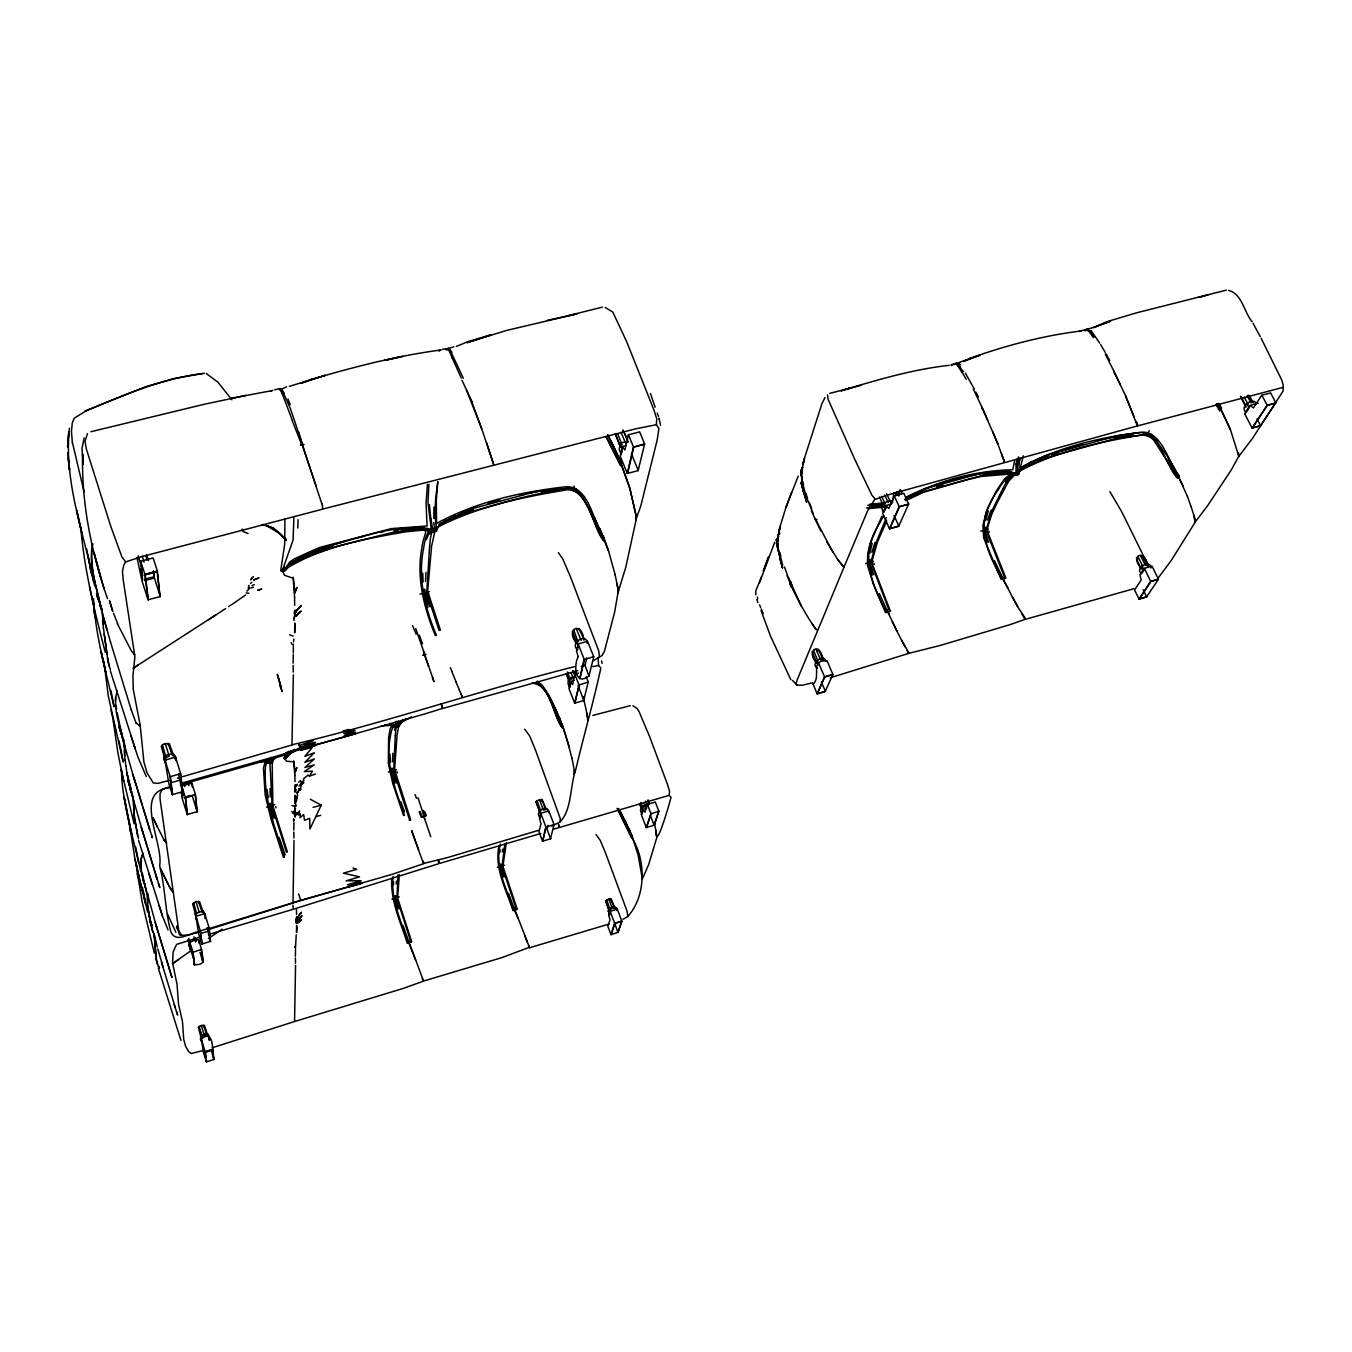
<?xml version="1.0" encoding="UTF-8"?>
<svg xmlns="http://www.w3.org/2000/svg" width="1352" height="1352" viewBox="0 0 1352 1352"><rect width="100%" height="100%" fill="white"/><g stroke="black" fill="none" stroke-linecap="round" stroke-linejoin="round"><path stroke-width="1.5" d="M193.573 902.578L196.699 913.817L195.685 915.084L192.66 903.981L195.939 901.514L199.623 901.902L203.341 912.803M265.262 772.617C264.468 801.956 275.842 829.638 284.495 857.117M207.785 1035.379L204.524 1025.644L201.279 1025.492L199.183 1026.607L201.938 1036.443L201.042 1037.474L202.107 1037.88M103.327 624.506C102.042 597.567 87.069 571.186 92.544 543.69M293.874 821.103L293.891 819.312M293.79 830.077L293.874 822.557M295.496 948.107L296.223 934.84M293.283 653.016L293.384 644.211M432.217 530.068L432.234 527.669L432.201 530.153L429.632 529.562L432.201 530.153M636.42 517.326L629.795 488.072L621.143 463.466M293.13 663.139L293.266 654.672M295.395 956.185L295.496 949.391M629.086 828.455L632.06 836.922M1139.077 599.071L1150.738 581.343L1158.444 579.163L1151.988 566.082L1144.113 568.398L1139.989 574.735L1141.156 579.991L1134.565 590.047L1139.077 599.071L1146.783 596.739M123.133 761.937L108.295 696.043L103.935 661.601M1246.831 403.623L1249.13 407.881L1246.223 412.275C1238.28 406.8 1254.605 395.882 1256.481 404.299M1244.567 413.83L1249.89 405.515L1253.49 407.898L1261.653 395.24L1270.61 392.925L1275.815 402.761L1260.571 425.694L1252.07 428.009L1244.702 413.729M103.901 665.302L103.935 662.446M1141.612 573.637L1143.978 570.003M173.326 754.923L169.456 744.056L165.231 743.549L162.443 744.817L166.026 757.576L164.859 759.249L166.347 760.162M1114.149 371.209L1114.69 374.082M873.696 574.735L869.589 563.835L869.995 559.356M827.576 394.885L828.015 399.077L854.954 459.748L871.888 495.17L875.369 499.31L888.095 494.849L1137.438 425.914L1125.591 395.798L1114.031 371.614M124.806 747.064L124.638 755.819L124.283 742.687L124.469 744.901M424.984 589.32L424.342 592.869M124.654 747.876L117.185 712.741M392.215 768.189L392.502 772.313L396.44 782.943M615.042 908.426L611.307 899.317L608.738 898.995L605.662 901.074L608.873 910.352M392.519 761.852L392.84 753.284M984.628 527.331L985.321 537.623M1275.815 402.947L1267.061 405.363L1252.121 427.942M124.485 752.591L124.57 749.667M395.545 897.491L395.578 895.852M393.483 884.749L393.567 881.927M583.946 640.24C582.036 620.095 564.663 628.764 576.543 643.586M800.823 475.566L800.942 471.814M1158.444 579.247L1146.614 596.874L1139.313 599.02L1150.873 581.529L1158.258 579.366M296.325 923.061L296.764 920.205M535.95 801.719L540.327 813.16L535.95 801.719L537.082 800.536L542.253 799.843L545.921 808.631M148.331 599.697L145.205 574.515L157.102 571.423L160.009 596.621L148.044 599.747L142.214 581.546L136.991 557.751M297.778 528.04L298.065 519.709M433.941 507.017L433.823 518.492M210.506 941.381L209.205 928.131L204.777 913.682L195.922 916.301L198.744 934.097L201.837 944.034L210.506 941.381L207.109 927.59M121.41 769.406C122.001 801.077 131.82 831.852 138.58 862.627M213.869 1059.529L211.385 1050.47L203.645 1053.005L206.366 1061.878L213.886 1059.529L212.737 1049.49L205.301 1051.822L206.552 1061.844M425.508 581.377L425.998 572.285M195.161 913.428L196.75 920.458L195.33 913.31L203.391 910.994L204.727 915.287M93.541 598.649C95.299 635.102 105.726 670.643 113.872 706.082M195.347 794.266L191.849 783.095L181.726 786.002L185.292 797.241L187.167 814.529L197.206 811.639L195.448 794.418L185.528 797.342L187.472 814.529M198.49 939.556C180.407 941.634 194.874 951.74 194.249 964.686C206.957 965.21 202.496 958.5 201.499 949.408C200.873 947.955 197.341 933.286 198.964 943.206M209.087 1037.812C209.239 1028.889 195.651 1036.849 202.175 1042.054M201.245 1039.046C215.002 1027.774 211.622 1052.87 214.089 1059.393M181.067 792.813L182.858 797.714M180.357 773.817L183.078 795.635L181.506 792.373L182.216 798.576L187.235 814.546M188.976 943.307L189.939 948.851M292.945 905.113L293.35 909.237L438.707 863.708L438.183 859.703L439.839 863.353L540.901 833.44M395.274 735.522L393.702 771.079L409.656 820.174M127.832 780.459L131.55 792.154L130.181 786.019L130.434 787.625M869.421 562.314L869.421 559.677M175.185 759.266C178.396 749.887 158.15 754.855 165.569 762.139M165.012 760.061L170.082 776.437L172.363 794.655L182.689 791.63L180.627 773.648L175.506 757.154L165.012 760.061L168.78 783.332L172.363 794.655M392.131 770.725L391.59 768.375M159.992 596.688L157.424 571.22L153.131 557.953L140.659 561.232L142.551 575.597M777.045 542.236L777.975 536.322M140.405 568.989L142.501 579.771L142.197 574.6M429.581 546.343L426.742 593.072L439.147 630.573M497.367 867.325L500.764 866.48L500.882 864.097M391.826 878.428C390.289 900.973 400.682 922.132 407.256 943.155L411.718 941.786L397.589 898.015L399.33 874.693M632.905 705.744L637.147 708.549L639.141 711.794L649.653 736.705L667.415 784.211L669.51 791.14L669.206 795.348L553.982 829.063M103.005 615.65L102.701 613.098M144.917 883.988L145.07 884.985L144.867 883.667M428.888 484.337L427.976 502.741L431.626 532.029C436.916 529.274 420.286 526.976 418.309 527.533A170.183 153.046 7.9 0 0 374.403 533.279L320.086 548.219L306.076 554.32L291.457 562.685L285.424 570.662L280.692 570.781L284.697 544.096L284.9 519.016M812.991 684.315C821.847 676.693 808.969 659.844 827.052 660.79L832.9 674.53L825.21 691.48L817.132 693.846L813.177 684.23M817.199 668.192C809.628 663.308 824.314 653.05 825.7 661.196M384.914 724.689C394.159 723.979 398.468 731.331 402.693 719.703M393.787 725.956L396.423 726.953L397.894 725.939L389.951 723.32M393.145 876.366C390.339 899.604 401.426 921.32 408.05 942.919M778.279 534.547L778.887 532.62M427.435 484.405L426.049 503.367L427.114 525.962L391.404 528.615L319.123 547.611L294.533 558.731L289.632 562.06L284.613 569.767M396.187 883.921L396.457 881.048M398.029 874.913L396.897 898.235L410.923 942.023M437.811 481.718L436.29 500.679L436.561 523.461C475.312 502.167 519.945 492.145 563.615 487.024C589.54 483.053 592.666 522.987 604.276 538.045L603.634 540.918C592.582 527.838 587.326 483.441 562.956 490.522C520.25 497.536 476.833 507.118 438.099 526.925M284.106 569.192L283.666 571.135L287.537 566.42L304.758 557.108L336.344 546.445L391.15 532.722L406.563 530.474L423.869 529.595L433.198 532.418L436.848 526.418M802.158 467.589L801.398 469.719M199.183 1026.405L198.372 1027.554L201.042 1037.474M536.406 683.335L536.693 681.983M1017.16 463.229L1017.279 474.637L1004.62 471.425M124.502 745.037L124.621 746.76M323.365 508.927L635.964 428.77L656.328 424.714L656.785 418.934L653.844 409.707L626.534 341.346L612.811 312.092L605.24 307.462M293.519 641.913L293.823 639.09M162.443 744.817L161.378 746.591L164.859 759.249M204.422 373.27L174.087 378.526L145.475 386.773L85.21 410.89M295.496 812.805L295.243 814.918L293.942 813.346L295.142 817.149L294.651 806.198L291.947 805.555M436.595 491.621L437.71 481.954M390.272 736.941C385.016 764.066 395.629 790.328 404.518 815.34M592.734 666.604L598.564 665.488L598.108 657.461M802.04 468.434L802.294 473.47M1016.062 463.973L1016.045 475.059L1018.732 474.315L1019.205 463.111M499.767 852.689L500.139 849.817M896.951 494.95L897.39 491.638M800.807 473.149L801.128 471.037M791.41 586.007L790.143 583.743M893.841 492.787L892.455 502.86M296.494 919.326L296.223 922.385L301.868 915.929L296.223 922.385L297.017 918.954M777.873 535.814L778.042 540.749M140.642 561.283L144.901 574.363L148.044 599.747M294.905 788.284L294.618 791.528L295.513 787.793M396.88 725.787L394.716 724.909L396.897 725.669M801.28 471.476L801.618 469.448M268.913 762.866L269.183 761.26M777.755 536.338L777.67 541.392M286.049 755.007L285.61 758.1L286.066 756.545M432.133 530.795L429.615 529.747L433.248 532.012M869.944 552.951L872.158 543.301M800.756 472.71L801.128 470.614M498.922 846.217C494.291 868.609 506.324 889.886 512.932 910.572L517.275 909.22L502.893 866.26L506.408 842.482M524.745 729.252L529.595 735.843L535.476 750.039L560.269 818.636L559.981 822.134L551.7 826.038M1017.718 463.077L1016.957 469.11L1017.988 474.518M69.459 428.314C63.527 481.819 84.145 534.209 94.708 585.974M294.229 618.202L295.294 614.112M500.375 844.138C494.376 867.173 506.932 889.075 513.692 910.335M558.376 552.664L562.652 558.663L570.358 576.594L598.666 650.701L599.494 657.157L592.953 660.79M595.995 834.59L600.22 840.302L605.493 852.875L627.108 911.332L627.784 916.588L622.951 919.259M1017.177 463.55L1018.411 456.925M502.285 851.929L502.843 849.005M294.246 616.529L295.547 612.405M182.419 791.816L178.43 774.121M295.091 792.289L295.716 790.227M296.646 922.774L296.882 921.354M778.566 531.505L785.985 507.304L798.221 476.107M504.752 844.324L502.065 866.497L516.38 909.507M802.581 464.091L821.915 403.724L824.973 397.539M901.514 493.852L902.19 490.506M897.914 494.68L898.607 491.3M394.463 730.283L395.899 725.23M1141.426 573.67C1134.142 568.026 1150.552 558.596 1151.008 567.992M777.13 539.887L778.482 536.643M778.397 535.46L780.324 526.351L778.887 531.877M802.429 468.181L804.457 458.582L802.987 464.243M203.73 913.851L203.391 910.994M195.922 916.301L200.282 930.818L201.837 944.034M1014.744 459.68L1012.817 469.769C975.958 470.378 938.913 480.72 906.043 497.181M207.464 931.494L200.62 933.488M296.477 916.977L296.291 919.478L296.967 916.588M587.275 643.417C586.971 632.144 568.871 643.265 577.659 649.788M540.276 817.723C533.246 811.572 548.844 803.054 548.675 812.603M575.09 677.2C568.398 675.915 565.981 683.284 569.936 687.171M801.077 471.442L802.395 467.674M550.484 838.848L554.067 824.568L548.76 810.879L540.8 813.312L539.549 818.501L541.003 823.638L539.009 831.818L542.558 841.214L550.67 838.713M577.405 649.822L578.166 646.087L576.56 641.304M621.582 452.92C624.996 446.075 613.385 441.986 628.41 442.087M540.225 817.656L541.155 814.749M620.669 465.595L606 436.493L620.653 465.663L621.379 462.468L607.792 434.6M574.752 672.586L575.208 671.758L576.324 674.31L575.546 671.555M574.752 672.941L575.141 671.2M578.588 673.076L574.803 674.242L572.64 684.467L570.375 681.56L568.938 688.472L574.651 703.175L583.878 700.488M209.036 1039.908L207.836 1033.925M200.586 1036.173L205.098 1051.687L206.366 1061.878M294.888 785.258L294.685 787.912L295.429 784.735M579.721 678.586L584.148 659.286L578.183 643.958L587.495 641.27L593.765 656.751L588.965 675.949C574.532 687.171 573.721 663.984 578.183 657.021M627.294 473.47L633.378 447.123L644.634 443.946L639.614 431.863L628.325 434.871L624.894 449.962L622.359 446.684L620.213 456.131L627.294 473.47L638.144 470.631L644.634 443.946M579.957 678.518L584.385 659.506L593.714 656.683M627.632 473.403L633.733 447.14L644.431 444.335M542.558 841.214L545.853 826.9L540.8 813.312M542.76 841.181L546.056 827.069L554.067 824.568M574.921 703.141L579.163 684.923L588.188 682.084L586.227 676.811M92.73 543.757C89.114 565.846 96.6 588.306 101.484 609.735M588.914 676L584.977 665.319L586.734 657.934M548.101 825.227L547.104 829.401L550.585 838.764M985.557 520.571L988.413 510.87M583.642 700.64L588.188 682.084M792.559 680.411L797.004 685.278L795.973 683.96L797.291 679.583L846.031 562.331L867.68 510.633L874.845 499.243M985.219 527.179L984.476 529.984M777.079 539.465L778.583 536.271M435.496 528.818L431.626 545.938L427.654 590.925L440.448 630.218M423.683 652.357L424.579 654.486L423.548 655.095M147.52 903.373L147.402 893.081L147.807 906.617M1023.278 455.793L1020.405 467.674C1056.774 447.563 1099.091 437.457 1140.142 432.386C1162.686 430.494 1167.469 461.945 1179.028 475.532L1177.406 478.118C1165.407 466.153 1160.472 430.984 1138.316 435.513C1097.317 442.543 1054.999 451.838 1018.242 471.882M294.787 791.342L295.226 789.653M1017.988 463.33L1019.29 458.26M294.567 610.749L294.297 613.504L295.192 610.005M560.252 821.695C571.997 809.392 569.868 786.543 575.58 770.37C583.625 736.063 593.393 702.533 600.829 668.108L598.564 665.387M574.161 486.01L573.316 490.692M269.623 761.514L269.589 759.435L269.623 761.514L267.426 760.956L269.639 761.429M208.614 929.5L300.972 900.432L391.962 874.389L423.548 863.742L414.996 840.268M775.98 540.58L776.369 539.178M871.905 552.376L874.981 542.507M300.888 900.331L298.555 893.942M447.613 349.898L448.019 348.512L453.866 346.856M408.591 940.755L423.514 981.062L502.014 957.571L529.494 947.262M648.808 805.015C643.467 803.899 637.485 809.071 642.217 813.752M610.174 911.349L608.789 915.541L610.022 919.85L607.825 926.323L611.003 934.621L618.084 932.356L621.835 921.219L617.306 909.152L610.174 911.349L614.687 923.332L621.802 921.185L617.915 932.474L614.94 923.991M609.448 914.797L610.428 912.499M641.997 813.786L642.893 811.014L641.423 807.228M647.304 804.406L644.904 812.146L642.859 809.459L641.22 814.445L646.324 827.559L654.216 825.142L658.88 811.268L655.264 801.99L647.304 804.406L650.954 813.6L646.307 827.542M759.418 582.965L774.73 542.27M611.003 934.621L614.687 923.332M611.188 934.587L614.856 923.467L621.667 921.202M646.56 827.542L651.123 813.684L658.88 811.268M987.467 520.047L991.168 510.093M654.03 825.278L658.694 811.403M830.246 677.774L909.017 653.303L940.384 645.411L1010.586 624.472L1025.306 619.25L1021.571 613.369M908.561 652.915L907.192 650.785M426.319 539.702L429.733 531.505M573.637 488.41L568.668 488.14M559.052 826.41L559.373 827.289M584.977 665.319L581.157 666.35M987.721 420.286L981.772 406.496M429.835 534.057L430.849 531.218M84.111 437.845L81.948 448.796L83.216 464.158L82.641 453.934C81.289 503.147 91.429 552.241 107.467 598.632M761.429 577L755.802 590.875L755.802 594.745M791.528 492.365L785.985 507.304M892.388 501.034C886.118 499.682 878.192 506.425 883.887 512.307L886.05 507.811M801.533 469.313L801.922 468.282M157.288 947.008L153.993 933.522L154.331 934.976A1.859 1.707 -17 0 1 154.28 935.668L156.612 961.863L159.299 967.897M778.076 535.138L777.248 541.442M869.471 562.685L873.443 561.198M791.596 585.551L791.123 586.785L789.838 583.506M791.765 585.095L790.633 581.377M816.388 520.52L816.912 519.151M1220.214 407.358L1230.489 429.784L1238.821 456.385L1252.527 438.352L1283.116 390.965L1283.166 384.796L1281.645 379.794L1261.112 338.237M889.498 528.75L899.148 506.763L908.662 503.941L903.778 493.311L894.297 495.947L888.788 508.572L886.05 505.597L882.636 513.49L889.498 528.75L898.928 526.08L893.993 515.501M286.218 752.76L284.292 758.675L287.942 752.54M294.009 840.403L293.012 902.764L208.563 928.739M906.398 499.446L923.805 491.503L981.704 475.6L1004.046 472.98L1008.913 472.997L1017.008 475.431L1021.233 468.637L1031.897 461.37M293.35 674.851L291.964 745.003L177.365 778.177M295.564 965.413L294.55 1021.521L212.196 1047.783M1148.017 432.91L1149.318 430.663M391.962 899.131L399.279 896.951M271.786 813.465L270.991 805.741M620.771 465.105L619.723 460.778M587.63 720.092C588.357 718.199 584.284 702.296 583.219 696.669M886.692 520.807L877.448 542.135L871.668 562.314L890.41 611.239L885.526 612.642L873.274 583.912L867.376 564.967L867.714 553.813L869.809 544.264L881.842 516.329M636.268 519.185L625.706 567.57L617.779 593.274L618.439 590.925L615.075 574.448M1187.377 496.37L1178.437 476.377M818.636 663.055L824.551 676.811L817.132 693.846M267.409 763.288L268.22 761.531M310.284 799.252L321.252 805.2L309.929 829.029L309.709 818.399L304.521 820.275L303.642 814.462L300.11 817.69L300.33 813.819L298.606 815.121L299.586 810.811L296.477 814.969L297.085 812.349L295.243 814.918L294.043 811.335L294.973 810.71M1220.264 410.062L1221.008 408.997M562.415 727.258L562.297 724.52M117.269 690.804C112.165 706.995 119.669 724.79 123.15 740.862M176.808 925.951C174.645 928.739 186.086 938.034 179.326 934.739L160.009 798.711L160.111 793.455L162.477 789.213L169.608 786.779M1002.947 488.495L992.267 510.076L985.963 530.373L1004.925 578.318M290.781 752.202L285.711 758.421L288.973 753.453L293.435 749.904M182.554 782.892L424.663 713.974L442.476 708.431L441.31 704.02M262.474 760.872L270.518 763.373L273.712 757.931L270.67 762.646L265.11 760.128M322.587 505.8L322.503 509.197L140.828 556.872L125.584 561.959L123.759 565.187L122.457 571.49L123.218 579.839L134.896 656.785L132.935 675.662L133.223 689.25L140.185 725.179L143.904 761.953L147.081 772.938L153.283 782.926L158.015 783.366L169.406 780.357M142.923 853.551C137.177 865.618 143.768 879.848 146.489 892.1M143.16 853.467C137.228 865.483 144.039 879.662 146.624 891.931M296.849 784.566L295.564 786.915M296.375 785.934L297.355 784.194M631.874 837.53C645.969 860.092 646.357 895.903 627.852 916.419M1017.008 475.431L1020.997 469.685L1024.529 467.353L1044.352 458.396L1115.366 438.555L1145.854 434.6L1149.217 435.192L1153.087 438.994L1177.677 477.695M1146.479 435.513L1148.169 433.654L1153.949 438.268M295.463 806.553L294.651 806.198L296.02 805.032L295.344 803.51L296.73 800.13L295.665 798.998L297.609 795.094L296.916 792.83L298.386 791.985L297.051 791.934L300.786 789.467L298.555 790.633L300.212 789.483L298.86 790.396L300.245 789.027L298.522 789.095L300.837 787.912L300.938 785.005L303.642 782.808L300.938 782.048L303.845 780.712L303.608 778.668L307.952 775.22L309.507 776.065L312.447 771.198L304.335 771.569L314.34 764.793L304.893 767.53L314.34 758.945L304.876 762.342L314.391 752.743L304.859 756.36L312.126 747.605L300.313 749.988L310.554 745.679M578.132 656.497L576.51 651.123L578.183 643.958M295.361 790.717L296.088 789.517M286.387 754.568L284.19 758.168L286.404 754.855M284.562 758.726L286.37 755.785M274.76 389.714L280.354 388.582L279.357 389.967M252.232 577.507L250.779 579.839L253.466 576.527M249.038 587.106L248.244 588.357L249.951 588.069M267.916 761.784L269.031 763.187L270.569 762.46M1221.177 409.318L1219.149 406.394M248.903 585.348L248.396 586.768M299.062 744.31L300.296 748.805L298.961 744.361M1017.228 473.724L1018.428 471.933L1017.16 473.639M1020.304 469.769L1017.279 474.637M287.368 568.043L291.339 563.142L305.907 554.489M393.702 727.376L394.97 725.5M397.809 725.956L400.969 721.529M285.61 568.567L287.469 565.829M202.969 962.252L200.011 952.332M397.792 727.156L402.659 721.038L406.614 718.52M293.114 909.321L208.309 934.587M168.425 745.527L169.456 744.056M270.468 762.173L273.814 757.661M802.665 467.572L801.432 470.817L801.973 473.977M436.966 528.125L435.293 531.353L436.747 531.066L435.31 518.222M270.518 763.373L275.639 757.12M293.891 517.799L293.046 540.192L281.976 571.575L284.427 567.012M433.232 532.418C440.363 520.621 455.523 518.222 467.065 512.746C496.421 504.786 525.573 495.17 555.757 490.877C587.038 478.169 590.925 523.038 603.736 540.445M430.73 836.601L423.767 816.236L422.872 816.76M433.434 530.44L435.006 528.328L432.403 530.221L433.35 530.339M442.577 349.272L448.458 348.546L450.081 352.5M299.553 914.476C290.359 927.675 306.853 905.485 299.62 914.341M446.65 349.847L447.664 348.562M198.575 902.849L199.471 901.699M1177.913 477.307L1173.975 467.268M294.871 772.33L296.882 767.463L295.159 772.55L293.908 761.852L286.354 761.193L284.545 757.559M570.781 683.453L569.682 687.205M579.163 684.72L574.651 703.175M290.748 750.63L286.506 757.204L290.781 753.368L303.558 746.693M190.547 945.555L189.331 944.997L190.311 943.781L188.807 938.389M142.704 575.411L140.963 572.031M1005.516 481.887L1012.276 474.653M594.593 517.968L603.989 539.651L603.685 537.15M428.33 532.012L429.26 530.913L431.626 532.029M397.927 725.027L399.229 723.489L397.961 725.483L399.296 723.607L397.927 725.027L397.184 723.185L397.843 724.976M604.479 539.363L608.518 550.839M204.389 1025.475L203.713 1026.591M981.653 406.918L982.279 409.419M270.586 761.159L269.859 759.368L270.67 761.21L272.056 759.638M529.46 947.38L514.96 910.065L515.754 909.693M294.533 592.835L296.916 587.427L294.871 593.139L293.401 578.318L284.444 575.242L282.281 569.986M435.276 529.731L434.431 527.483L435.276 529.731L436.78 528.057M297.643 923.01L301.716 919.613L298.116 922.622M1005.685 480.061L1011.397 474.907M246.96 591.162L249.241 588.779M288.567 754.264L294.804 749.278M886.777 610.107L887.841 612.118L888.839 611.679M541.138 801.009L542.253 799.843M402.592 720.126L397.792 726.261M290.714 751.881L287.351 756.14L290.798 751.458M288.804 565.964L291.424 563.311M438.639 526.215L454.154 515.805M620.314 444.318L619.165 449.287L621.278 454.695M1012.597 597.55L1003.235 578.96L1004.249 578.521M250.593 583.489L251.793 582.306M778.735 534.564L779.918 533.381M287.063 566.741L289.683 564.173M812.146 651.765L816.929 663.545C804.761 650.143 820.225 640.916 823.064 659.658L820.732 659.911L816 649.315M817.183 651.258L818.078 649.112M285.559 569.006C321.539 546.698 365.226 538.806 406.462 531.691C434.161 529.359 424.562 527.111 421.756 548.557C416.315 578.369 424.139 608.147 435.344 635.626M1275.612 403.082L1267.331 405.363L1252.408 427.959L1260.774 425.542M610.124 900.111L611.155 899.148M164.116 757.12L165.62 764.1M1157.143 579.332L1171.288 560.421L1195.033 522.447L1195.388 520.131L1191.027 506.442M1015.825 473.707L1008.66 481.312L996.914 503.164L991.455 515.078L986.859 530.119L1005.905 578.048L1001.156 579.4L983.664 537.859L982.972 525.269L986.267 511.783L996.661 490.353L1004.587 478.794L1010.671 473.977L981.298 476.445L967.153 479.723L923.433 492.348L905.739 500.662M445.788 349.644L446.718 349.222M298.707 782.233L300.566 780.594M1137.978 556.551L1142.879 566.708L1141.088 568.229C1128.802 554.202 1145.989 549.064 1147.797 566.285L1142.187 555.334M288.567 754.5L298.37 748.383M299.045 786.12L300.904 783.535L303.642 782.808L300.972 784.582M87.474 433.603L85.007 441.411L86.393 449.118L110.898 526.722L121.934 556.956L125.651 561.891M472.152 402.169L461.995 380.267M245.557 594.998L232.51 604.074M1086.974 330.48L1087.988 329.702L1092.027 332.643M955.982 364.279L956.878 363.62M1087.549 329.212L1085.402 330.395M1144.265 568.313L1150.738 581.343M178.396 959.514L172.583 963.706L192.085 949.848M300.854 441.563L302.172 444.436L300.921 445.23M1007.629 477.188L1010.13 475.448M1021.233 468.637L1027.976 464.378M298.86 790.396L300.803 789.061M222.117 929.162L208.58 938.457M194.57 964.838L192.998 952.197L201.499 949.408M208.563 619.774L225.615 608.535M228.572 606.609L231.53 604.648M215.931 614.822L133.071 668.31L137.938 665.1M574.769 674.276L578.96 684.805M568.736 679.11L570.51 683.571M960.596 367.102L955.864 363.502L953.819 364.719M131.398 792.424L128.744 780.51M438.842 524.441L441.783 522.616M906.465 497.891L910.927 495.102M801.144 605.966L788.233 577.067M894.213 495.981L899.249 506.628M883.616 503.451L885.763 507.93M157.288 571.017L144.901 574.363M1086.873 329.449L1084.743 330.564M289.582 563.801L297.829 559.289M1024.867 466.119L1044.403 456.249L1082.901 444.284M905.164 499.023C935.314 482.157 970.263 472.761 1004.773 471.645M1015.166 473.453L1013.476 474.434A142.028 55.229 73.5 0 0 1002.998 488.596M951.216 365.53L952.585 364.736M180.34 784.887L284.664 755.126L284.376 753.943L289.007 751.273M954.377 364.212L955.661 363.502M152.184 928.385L151.559 924.464L151.762 925.681M905.637 498.415L925.072 488.68L983.09 472.777L1009.758 471.341L1017.532 474.569L1019.763 470.209L1025.408 465.51L1045.772 455.573L1116.904 435.75L1139.821 432.623L1146.885 432.505L1152.005 434.6L1168.348 457.77L1178.69 475.988M445.214 521.399L471.257 509.079M278.123 756.393L272.935 759.57L272.208 765.401L272.901 805.826L287.385 851.963M254.311 584.588L252.08 585.703M1024.664 466.66L1040.229 459.241M904.911 499.581L921.219 491.705M456.368 346.416L467.944 341.6L491.114 334.806L467.082 342.681L506.527 330.446L577.084 313.833L547.273 320.39M296.189 560.303L320.12 548.996L344.642 541.375M1012.006 474.4L1013.679 473.521M609.498 914.848L608.315 911.147M411.481 716.898L400.293 723.1L398.772 726.125L397.065 735.133L394.615 769.592L410.687 819.87L409.436 820.241M443.236 521.703L446.853 519.861M85.869 410.957L74.09 418.292L72.214 423.277L71.47 431.491L72.366 443.118M201.245 1038.877L203.645 1053.005M443.372 522.092L450.723 518.441M301.209 557.649L304.606 556.01M1091.74 328.063L1110.6 321.168L1093.734 327.556L1106.578 321.793L1136.694 312.785L1226.416 290.122M294.55 561.333L319.106 550.839L332.406 546.664M305.501 746.693L301.851 748.383L305.315 747.183M289.362 386.368L325.274 375.332L301.192 383.157L312.211 379.151L310.605 379.675C352.821 367.271 395.815 355.998 439.434 350.202M166.026 757.576L169.186 756.14L165.231 743.549M144.749 884.242L145.475 887.487M984.864 530.052L980.775 531.184M392.604 770.758L396.389 769.677M645.394 801.077L647.473 806.012L642.639 807.465L640.78 802.463M201.938 1036.443L206.721 1034.956L203.425 1025.103M610.58 898.691L614.399 907.919L610.022 909.288L606.693 899.891M960.866 361.846L980.2 355.137L963.317 361.44L971.902 357.739L969.299 358.567C1005.229 345.673 1042.747 335.685 1080.62 331.054M960.055 362.201L955.357 363.671M269.842 762.95L271.955 762.359L270.958 757.306M85.953 411.008C123.522 395.156 161.699 378.678 202.496 373.524M398.553 726.345L397.133 725.466M1267.179 405.228L1261.872 395.325M280.422 389.697L286.573 386.824M452.565 517.512L456.368 515.974M816.118 520.554L832.849 552.157M271.11 391.049L273.003 390.289M419.914 594.12L424.917 592.869M1091.115 328.164L1082.462 330.429M956.388 363.401L951.183 364.668M297.22 797.257L296.24 797.612L297.322 798.001M426.286 597.297L424.95 592.92L429.378 591.652M309.507 776.065L315.557 773.986M90.854 431.727L204.473 404.214L246.199 395.409M313.275 740.659L300.262 745.121L315.472 742.316L300.33 747.386L315.776 744.006L300.55 748.974L355.728 733.798L344.219 735.285L355.441 732.159L343.797 733.409L355.018 730.266L343.104 731.043L348.715 729.438M448.712 348.394L451.923 352.213M609.262 923.974L529.646 947.718M300.82 750.242L316.064 745.391M829.756 393.364L851.456 387.804L841.096 390.812C876.502 380.081 912.465 369.417 949.273 365.31M1043.643 457.821L1047.631 456.553M1051.619 455.303L1057.619 453.41M465.899 512.104L473.42 509.755M539.009 830.212L446.904 857.76L423.92 863.387M203.391 1050.487L191.257 1053.512L188.587 1051.535L185.528 1046.076L183.703 1039.367L182.503 1021.656L178.515 1004.198L177.061 984.459L172.566 962.844L173.141 951.926L176.588 944.372L200.958 936.835M1133.906 588.712L1025.779 619.233L1017.481 606.406M643.062 809.324L646.797 808.192M574.38 666.688C479.656 690.449 386.909 722.374 292.066 744.766M199.42 931.443C190.041 932.626 174.425 945.065 170.335 929.973C164.961 908.882 165.181 886.946 159.654 865.736C163.879 842.735 131.921 790.295 170.606 787.692M577.811 670.693L444.622 707.924L442.357 708.414L441.749 705.947M832.697 674.665L824.737 676.997L817.368 693.796L825.413 691.345L821.34 682.067M186.39 796.7L189.905 795.703M184.396 798.052L192.271 795.855L197.155 811.741M1080.789 330.885L1079.031 331.392L1081.769 330.885M171.028 782.656L179.106 780.442M398.333 721.14L399.178 726.159L397.944 726.447L396.66 721.258L397.674 726.514L389.798 723.624M570.612 681.408L574.11 680.411M487.954 503.62L499.919 500.24M936.902 486.365L942.733 484.726M251.066 587.9L253.483 587.241M422.703 655.331L426.049 654.402M886.304 505.445L891.644 503.975M1250.11 405.38L1258.306 403.116M908.476 504.279L899.452 506.763L889.819 528.7L898.708 526.232L908.662 503.941M199.014 932.221L188.249 935.043L181.945 935.28M348.546 887.064L362.353 883.329M408.676 942.716L415.605 960.055M315.574 816.709L320.661 815.34M514.318 910.133L518.238 918.633M1204.547 295.834L1198.531 297.423L1207.928 294.956M592.767 715.445L630.235 705.659M812.569 682.726L802.53 685.227L797.088 685.126M622.647 446.515L626.162 445.602M144.579 575.073L154.736 572.42M144.647 579.264L153.993 576.763L153.401 571.727M144.411 580.65L154.449 578.064L160.246 596.587M861.089 385.32L848.059 388.683L851.456 387.804M313.072 807.33L321.252 805.2M151.711 925.393L149.633 920.34L151.441 925.089L148.771 912.853M357.621 537.826L363.164 536.423M300.482 445.349L303.946 444.47M388.294 771.975L391.708 771.147M266.597 807.161L270.096 806.299M423.277 813.955L424.697 816.219M865.601 563.547L869.404 562.652L872.091 575.208M284.376 753.943L289.193 752.794M1002.677 578.977L1008.001 588.255M567.434 315.861L602.4 307.141M1084.896 330.513L1086.687 330.446M1101.373 439.434L1133.449 433.502M428.466 666.029L424.46 654.588L425.457 654.554M400.969 356.759L384.847 360.342L403.014 356.337M519.979 495.187L525.928 493.902M529.899 493.058L539.685 491.165M212.94 1049.355L205.098 1051.687M231.581 398.215L271.515 390.728M504.38 865.246L500.747 866.395M380.03 532.434L383.883 531.657M616.715 910.538C618.253 904.471 608.214 906.803 608.147 911.231M1115.518 437.659L1132.824 434.736M149.481 919.478L151.661 925.005M984.002 530.39L988.413 529.071M1136.119 421.537L1138.029 425.795L1282.507 387.517M274.862 804.643L270.552 806.079M541.358 492.212L545.194 491.486M209.137 928.097L200.552 930.818L202.039 943.983M298.488 431.846L302.341 444.639L303.507 444.588M543.504 490.539L555.942 489.035M866.632 507.913L883.769 506.054M832.866 674.462L824.551 676.811M180.627 773.648L170.352 776.656L172.583 794.587M271.228 762.562L269.859 759.841L270.501 763.069M547.121 491.131L555.773 489.948M982.853 474.501L1004.485 472.203M394.159 531.218L397.927 530.694M401.696 530.187L418.292 528.7M869.454 506.628L884.174 505.293M869.928 504.127L883.245 503.012M868.068 508.605L883.346 507.237M867.781 505.293L882.704 504.262M393.5 529.883L418.19 528.142M432.454 531.809L426.826 528.936L419.982 527.99M1086.501 329.465L1090.625 333.014M869.167 505.428L882.653 504.735M294.567 808.918L295.547 808.834M1147.392 433.485L1143.454 433.62M1147.611 565.322L1145.583 565.491L1140.378 555.486M1136.407 557.92L1138.367 558.63M1003.252 578.977L1002.474 577.118M380.994 725.956L392.283 725.382L390.204 728.559L388.615 737.55L388.328 763.339L392.857 783.822L403.606 815.594M887.115 610.242L889.109 614.467M532.333 683.183C550.551 684.501 552.951 715.732 562.28 727.917L562.753 725.804C554.979 711.169 550.805 691.261 537.15 681.222C556.331 701.147 564.899 731.229 571.828 757.864M259.415 761.717L265.212 761.767L263.454 767.902L265.127 794.875L271.042 819.194L283.43 857.422M414.574 528.514L423.818 528.412L433.079 531.539L430.865 518.61M878.462 505.259L884.09 504.938M532.401 682.828C550.788 683.943 552.951 715.428 562.347 727.579M294.753 1021.47L403.437 988.346L422.956 981.332L422.399 978.578M151.323 925.022L149.869 919.58M995.748 471.29L1001.072 471.375M1004.401 471.865L1011.718 472.524L1017.515 474.721M1228.545 290.41C1242.268 293.874 1243.908 312.058 1252.155 321.691M1137.285 425.914L1137.285 424.731M293.164 636.133L289.649 634.798M194.299 964.821L192.964 952.045L189.719 942.226M568.668 488.089L572.149 488.393M246.132 592.92L248.971 593.291M1143.741 432.758L1147.831 433.147M205.031 918.65L204.76 913.682M493.632 464.834L481.684 428.533L466.457 389.917M294.043 811.335L294.939 811.437M263.167 524.407L273.324 528.057M261.544 525.151C271.752 525.049 280.303 532.84 286.404 540.327M97.006 593.917L99.389 601.961L97.023 596.08L99.406 601.927L97.581 593.849M389.782 723.759L397.657 726.666L397.015 725.5M603.989 539.651L608.603 551.16L615.16 574.769M296.257 798.39L297.355 798.694M1016.045 475.059L1012.175 474.265L1010.282 475.312A142.078 61.415 73.7 0 0 998.232 489.847C974.285 521.348 984.374 547.492 1002.001 579.163M264.941 760.517L270.4 762.731L269.808 761.666M791.005 585.653C797.173 598.835 810.034 622.512 816.743 629.863M353.058 868.018L356.793 869.302L343.374 873.172L359.564 876.873L346.112 880.845L361.001 880.76L347.515 884.766L361.626 882.349L348.157 886.354L362.049 883.059L293.097 902.561M265.026 760.399L270.315 762.9M957.605 363.637L958.5 363.958M138.834 725.517L140.321 726.075L135.994 722.982M1017.448 473.825L1018.732 474.315M198.389 1027.334L199.352 1027.942M599.595 656.937L601.91 655.72L604.378 651.495L614.67 612L618.354 590.554L617.053 584.064M191.849 783.095L192.322 787.084M206.231 373.49L217.858 382.126L231.885 399.82M248.075 533.465L243.022 531.505L242.16 529.038M266.817 525.843L279.441 533.364L286.421 540.699M192.677 903.727L193.775 904.539M1148.287 433.316L1154.371 437.457M537.167 681.847L542.71 686.546M130.383 787.236L128.372 781.287M574.161 488.731L580.65 493.615M656.345 424.613L658.931 428.567L657.123 440.296L640.865 505.665L635.913 519.743L636.167 515.856L629.863 488.511L621.227 464.463M133.645 653.844L134.727 654.672L131.398 650.937L117.354 623.711M669.206 795.246L671.014 797.291C670.203 801.263 654.96 854.43 655.99 830.534M574.228 488.393L577.726 490.911L583.743 498.905M161.412 746.304L162.747 747.436M295.26 805.353L296.139 805.944M1088.343 330.006L1095.069 337.138M433.536 530.035L434.972 531.15L432.437 530.592M538.265 682.067L542.794 685.887M280.354 388.582L282.027 393.618M575.614 489.559L577.676 491.029M1149.437 434.499L1157.025 442.949M273.324 527.99L286.252 539.752L284.326 537.082M1025.306 619.25L1023.498 616.782M956.134 363.671L959.176 367.372M538.434 682.692L542.338 686.681M137.025 557.43L138.614 558.646M605.679 900.854L610.225 912.583M957.081 364.296L963.537 371.631M959.379 363.823L960.697 364.905M1151.549 435.276L1157.532 441.969M818.568 649.906L822.81 658.813M398.113 724.773L399.262 726.142M578.673 491.959L580.566 494.072M572.352 631.468L576.848 642.893M578.909 628.494L584.03 639.31M146.472 554.979L148.551 560.505M540.276 683.588L545.414 690.602M1109.874 491.621L1121.839 511.935L1148.017 565.068M541.544 799.201L545.802 809.645L543.386 809.983L539.397 799.505M1091.064 330.564L1099.717 343.154M158.15 966.207L159.502 967.812M577.642 491.148L583.608 499.598M154.094 935.516L153.773 933.877M281.013 388.751L284.072 393.111M168.138 743.228L172.464 755.785M198.372 901.159L202.124 912.194M1088.985 331.155L1093.295 337.611M815.645 629.086L812.197 623.779M450.098 350.067L463.33 378.239M133.206 798.677L132.513 796.362M909.017 653.303L901.547 640.155L905.485 647.27M175.895 932.339L167.496 914.02M622.951 430.156L627.396 439.18M269.927 761.632L270.67 762.798M209.543 1040.432L209.036 1036.46M957.672 365.446L961.694 372.07M529.731 947.803L528.531 945.386M838.341 560.235L843.986 567.316L838.206 560.336L826.663 541.73M271.059 760.889L271.955 762.359M543.335 688.252L545.329 691.396M291.102 642.69L292.167 644.397M1002.153 576.983L1003.336 578.926M633.496 446.971L628.376 434.803M146.286 776.521L137.887 756.985L110.458 671.251M424.004 863.489L423.277 862.17M961.728 371.682L966.274 379.304M1100.663 344.659L1105.243 352.416M1220.822 409.504L1230.438 429.75M965.362 373.152L974.217 388.835M1216.158 404.721L1219.791 410.94L1221.566 408.101L1218.896 403.335M1168.06 459.139L1178.167 476.986M470.902 399.381L481.582 428.652M1216.378 404.248L1219.994 410.501M282.399 390.627L290.291 408.389L302.696 444.723M163.761 839.829L166.685 842.938L163.896 839.71L153.013 818.112M1249.214 395.68L1253.287 402.828M617.036 808.361L631.705 838.054L632.229 836.398L620.5 811.47M618.489 808.412L632.144 836.668M618.101 809.713L631.79 837.784M1248.251 395.088L1252.341 402.305M1218.591 403.809L1221.278 408.558M1217.037 403.488L1220.535 409.707M607.673 435.192L621.261 462.992M291.812 811.386L292.911 813.329M1168.449 458.193L1178.319 476.648M1247.119 395.747L1251.073 402.896M1012.699 597.466L1017.6 606.372M1012.58 597.5L1017.515 606.473M1178.437 476.698L1183.22 486.416M1106.156 353.97L1109.671 360.443M576.408 628.714L581.14 640.493M1253.051 323.297L1260.199 336.547M1257.073 418.9L1260.639 425.66M1244.246 397.049L1248.014 404.282M1105.26 354.072L1113.693 370.718M896.849 631.046L901.581 640.223M975.907 392.148L978.442 397.116M167.986 883.904L160.415 868.761M1177.677 474.62L1178.69 476.631M168.003 929.889L162.443 915.963L138.614 840.42M608.738 898.995L612.321 908.274M1241.356 396.981L1245.902 406.158M1143.741 570.105L1141.848 566.167M1143.184 589.709L1146.631 596.807M168.814 885.543L173.445 892.557L170.791 889.515L160.567 868.728M1240.511 396.322L1245.969 407.425M886.557 493.801L890.867 502.437M1003.184 578.842L994.464 560.607M973.271 388.97L981.366 405.989M514.149 908.223L515.028 910.014M300.972 900.432L300.33 899.08M1120.301 384.712L1115.062 373.76M892.32 621.633L896.883 631.097L887.892 612.135M820.934 531.285L811.352 510.718M153.165 818.028L157.44 827.035M884.681 494.984L888.264 502.589M887.774 612.017L879.273 593.427M814.664 518.222L815.78 520.621M611.205 441.31L616.58 452.988M1141.257 569.192L1136.559 558.782M659.117 418.714L660.553 425.221M982.752 409.065L997.725 443.557M461.269 378.07L452.176 357.841M624.877 820.816L631.992 837.327M623.154 430.375L628.088 441.445M604.09 538.924L594.17 517.495L580.109 493.176L575.952 488.849L572.082 487.835L536.119 491.553L468.975 509.552L440.853 523.697L435.293 531.353L433.688 522.447M554.573 708.296L562.55 726.987M881.724 496.319L885.121 504.026M886.54 612.338C870.722 582.408 859.145 553.306 880.118 522.497A144.056 55.669 73.1 0 1 883.802 515.653M617.695 457.331L620.94 464.699M624.996 820.157L632.06 837.091M554.607 707.502L562.533 726.717M813.329 513.997L807.888 500.443M818.45 664.812L816.726 660.638M136.011 723.016L131.127 709.479M787.05 575.58L791.309 585.568M1125.472 395.882L1134.243 416.991M621.007 432.319L625.706 443.422M646.053 801.736L647.456 805.032M461.032 694.015L462.418 696.99L459.274 690.027M879.561 496.961L883.802 507.084M617.34 454.779L621.143 463.82M573.637 671.369L575.225 675.138M889.548 611.476L870.908 562.533L876.113 542.49L884.985 521.145A144.022 49.348 72.9 0 1 886.439 517.63M572.809 670.457L575.158 676.101M817.96 661.145L813.549 650.43M761.277 609.008L763.187 613.605M412.546 625.52L416.146 634.223M631.384 453.664L638.296 470.597M759.57 604.868L760.703 607.623M455.911 681.78L459.393 689.993M992.757 431.694L997.573 443.591M452.328 358.297L448.999 350.033M292.438 420.641L280.625 389.511M985.456 534.04L988.701 542.253M503.012 877.245L500.798 866.716L504.431 876.806M274.895 818.247L270.62 806.333M128.017 779.445L126.851 772.82L132.648 796.328M131.921 794.79L133.189 798.728M451.703 671.268L456.03 681.746M415.03 794.553L416.517 798.288M399.313 908.781L395.595 898.472M643.873 803.037L645.191 806.333M524.627 935.584L527.263 942.175M113.45 613.115L117.759 623.948M1001.342 453.224L1004.536 462.316L997.692 443.507M617.712 433.84L622.123 445.062M571.017 672.603L573.231 678.248L570.29 679.583L567.502 671.978M279.661 685.21L282.179 691.582L277.295 674.327L281.165 687.069M422.804 860.852L423.362 862.255M147.25 893.351L156.781 927.742M292.302 420.709L301.733 444.977M650.582 816L654.131 825.227M287.993 398.992L290.19 404.67M986.554 537.268L984.476 530.643M514.791 910.014L508.487 893.351M1136.255 421.503L1136.964 423.345M450.317 667.668L451.822 671.234M619.858 444.909L615.329 433.688L620.314 447.258M501.795 869.556L502.809 872.243M419.171 811.69L421.266 817.233L426.319 815.746L425.052 812.011M870.434 566.251L871.634 569.445M600.034 528.615L604.209 539.718M393.432 774.645L394.598 777.738M418.596 849.766L411.616 830.55L415.047 840.302M809.628 503.265L811.656 508.673M396.66 901.345L397.691 904.116M578.064 641.879L573.687 629.947M540.935 814.833L539.465 810.727M415.757 628.663L424.815 654.706M271.887 809.679L273.07 812.89M119.128 727.427L122.255 736.536M420.083 811.42L422.145 816.98M784.515 567.029L787.574 575.394M419.39 635.254L422.534 643.839M400.868 801.804L404.485 811.741M409.183 942.581L403.065 925.647M142.856 879.442L144.039 882.687M650.464 393.483L655.145 407.205M657.207 413.036L658.593 416.855M640.189 804.339L641.406 807.719M559.204 716.932L562.719 726.734M429.902 606.744L425.677 594.965M436.459 635.322C424.883 607.808 417.464 577.76 423.7 547.898A165.265 34.56 74.8 0 1 428.364 532.08M130.079 789.129L131.955 794.604M639.53 803.696L641.338 808.733M140.101 569.192L141.301 572.944M648.081 800.147L649.332 803.629M566.961 674.394L568.347 678.265M1187.462 496.319L1190.96 506.476M537.099 800.739L540.766 811.149M428.601 665.995L424.562 654.469M566.133 673.499L568.837 681.205M122.305 736.485L118.925 726.176L122.559 738.141M176.504 1011.854L177.636 1015.065L174.222 1004.705M790.869 679.786L770.37 635.812L761.091 610.614M631.756 835.147L632.415 837.04M275.605 806.468L276.095 807.854M285.171 854.92L279.12 837.446M99.389 601.961L96.482 593.612L99.372 601.91L97.428 595.657M428.55 665.944L432.623 677.606M302.189 444.555L321.759 503.569M303.355 447.951L316.216 486.297M423.497 810.406L425.424 816M145.762 555.976L147.131 559.965M187.658 782.216L188.857 785.664M647.997 800.164L649.197 803.663M138.512 838.696L134.304 817.774L133.307 799.505M195.939 901.514L199.369 912.6M486.568 442.611L493.48 463.449M302.341 444.639L303.44 447.85M397.049 771.519L397.505 772.871M134.017 745.189L135.268 748.907L130.84 735.691M195.043 937.409L196.26 940.958M423.835 816.287L424.68 818.822M417.988 797.731L424.139 816.355M1193.562 514.622L1195.1 522.142L1207.539 505.817L1231.233 469.989L1238.686 456.469L1238.5 452.717M432.555 677.572L433.958 681.628L432.471 677.656M193.894 936.868L195.651 942.175M180.948 1040.465L158.319 968.116M188.756 943.459L190.041 947.668M201.279 1025.492L204.287 1035.412M132.935 774.611L149.633 829.3L142.923 807.245M151.661 835.604L152.32 837.648L148.957 827.238M159.097 905.603L162.443 915.963M558.224 823.638L558.883 825.227M632.364 837.108L638.161 855.241L642.369 878.986L648.707 864.503L657.004 836.888L654.402 822.76M141.301 827.373L159.79 887.588L158.387 883.329M987.146 542.693L984.509 532.08M806.468 501.727L800.992 482.461M782.487 567.806L776.454 543.048L782.571 567.958L779.512 557.818M142.197 556.196L144.106 562.195M110.458 669.984L108.076 662.176L103.563 628.528M155.801 875.268L156.595 877.718M148.585 872.834L152.337 884.546M153.807 934.215L154.196 935.702M620.788 461.066L621.65 463.82M562.973 726.734L569.429 747.267M441.158 704.054L441.85 705.93M278.36 678.062L280.101 683.605M183.635 782.605L184.903 786.627M321.86 503.502L322.469 505.834M147.199 893.723L147.605 895.345M269.842 803.544L270.552 805.876L270.434 803.206M807.144 499.801L801.668 480.011M804.051 493.598L806.721 502.268M756.866 599.477L757.813 602.569M286.455 852.233L272.107 806.062L270.417 771.147M104.07 588.88L93.998 552.529L100.944 578.774M120.074 728.981L121.257 732.818M806.029 493.632L807.617 498.837M131.144 709.53L110.492 642.048M151.644 928.486L153.148 932.728L151.035 925.359M134.524 779.614L142.366 805.437M142.771 831.886L157.204 879.577M143.194 879.155L144.225 882.586M782.774 565.389L777.738 546.58M156.426 926.171L171.991 977.581L155.142 922.453M149.937 920.087L151.441 925.089M161.48 962.1L175.388 1007.95M134.963 781.71L124.519 745.222M143.194 833.778L133.493 799.826M163.017 966.95L157.812 948.901M138.208 555.757L142.349 569.902M119.365 726.396L120.767 731.178M128.271 780.628L130.062 786.746M143.092 878.648L144.191 882.417M123.995 743.042L124.367 744.361M110.56 642.268L102.938 615.397L107.011 629.947M873.899 563.159L874.288 564.578M130.214 789.095L131.059 792.086M99.828 603.448L100.69 606.507L99.811 603.347M199.91 1029.937L201.009 1033.908M988.802 531.015L989.174 532.418M99.761 603.871L100.825 607.741M187.86 939.572L189.331 944.997M299.654 746.253L300.296 748.805M427.959 607.268L425.001 593.274M394.784 783.433L392.35 772.752M394.902 896.072L395.545 898.134M802.615 481.278L803.544 484.827M397.708 909.271L395.866 901.581M558.748 825.261L559.356 827.356M99.642 603.482L100.91 608.282M105.304 652.492C94.64 611.307 84.213 569.682 80.765 527.195M84.044 491.773L72.535 442.915M134.118 823.824L121.089 769.474M273.205 818.754L270.789 807.921M154.331 953.278L142.18 902.054L137.363 873.358M779.986 552.833L780.848 556.247M90.347 568.871L93.677 581.884M268.473 760.585L269.116 763.17M423.818 651.934L424.443 654.503M130.265 786.948L127.511 775.203M1004.029 459.697L1004.367 461.1M120.26 727.883L121.038 731.077M130.214 831.311L129.133 821.965L134.963 859.128L145.594 904.657M777.434 542.625L778.279 546.191M138.022 872.986L142.247 890.867M157.339 964.027L156.443 959.497M424.122 589.252L424.849 592.463M142.399 873.527L143.633 879.053M131.803 834.471L124.164 797.173L128.609 820.208M134.963 859.128L139.087 877.516M110.949 709.969L115.748 731.449M137.532 835.84L133.848 812.231L133.409 799.505M442.222 707.316L442.476 708.431M396.423 726.953L395.342 721.985M89.57 586.785L93.237 603.533M123.607 781.101L117.894 752.929L113.281 721.038M870.451 569.885L869.454 564.443M801.567 474.67L802.344 478.304M109.208 666.08L107.687 658.001M138.107 859.01L140.642 870.823M147.503 912.076L142.382 887.182M602.096 663.426L601.555 660.824M586.599 712.825L587.748 718.808M293.688 760.923L294.905 775.473M500.358 864.266L500.662 865.77M150.917 925.427L147.926 906.533M574.313 770.488L573.992 774.172L574.634 772.144L571.896 757.83M501.17 869.758L501.727 872.564M91.513 573.518L86.612 548.929M110.915 690.433L114.075 706.64M128.017 779.394L129.15 785.123M120.176 746.135L123.184 761.582M135.673 847.062L138.411 860.852M143.075 890.968L145.34 902.376M119.061 740.896L119.821 744.783M87.914 555.182L90.719 569.513M154.449 578.064L153.57 570.696M801.28 475.465L802.361 481.177M659.235 418.478L659.404 419.424M268.304 797.646L267.003 789.433M150.038 921.134L148.483 911.045M293.13 577.169L294.567 597.077M778.11 545.785L777.383 538.823M156.24 959.582L154.297 936.294M395.477 898.505L396.406 904.589M115.951 705.22L116.576 708.989M392.266 771.333L393.314 778.228M293.671 618.202L294.043 620.585M106.994 653.895L104.138 633.885M583.794 700.59L578.081 685.498M296.189 922.892L295.784 920.323L296.071 922.453M125.973 766.06L126.851 772.871M425.677 597.398L426.286 601.403M125.212 760.094L125.837 766.145M430.832 518.965L429.378 504.533M136.839 868.677L136.315 864.317L137.887 877.685M175.49 757.171L175.878 760.449M173.952 754.365L174.357 757.813M201.364 949.679L202.8 962.32M67.6 452.65L69.543 470.04L68.225 458.227M390.491 762.443L389.934 754.129M195.195 794.587L196.969 811.808M208.985 928.283L210.354 941.482M757.441 596.925L757.644 598.801M124.773 755.785L125.077 760.179M423.125 581.968L422.737 573.163M103.293 628.612L103.124 616.444M270.366 797.038L269.994 788.588M293.942 837.986L293.79 832.072M293.283 672.096L293.13 665.387M295.513 963.232L295.395 957.96M295.006 781.608L294.905 775.321M296.578 914.476L296.494 909.575M294.685 605.273L294.567 596.874M115.461 697.48L115.528 701.401M390.305 737.06A142.112 24.86 74.2 0 1 393.787 725.99M270.332 770.893A144.005 11.441 73.5 0 1 270.451 760.923M395.392 735.843A142.044 18.303 74.1 0 1 397.201 725.111M265.144 772.262A144.039 18.184 73.6 0 1 266.969 761.869M1016.112 464.04A147.131 59.657 73 0 1 1017.059 459.072M898.776 496.083A149.193 59.505 74.3 0 1 900.162 489.407M1019.154 463.06A147.03 65.961 74.2 0 1 1020.439 458.007M895.835 495.423A149.278 53.015 73.1 0 1 896.308 492.145M429.699 546.681A165.197 26.972 74.5 0 1 432.37 531.133M435.226 518.086A172.042 37.704 75.1 0 1 436.544 491.486M396.93 723.252L396.913 725.314L394.733 724.773L396.913 725.314L396.93 723.252M295.311 798.626L295.006 803.494L295.074 795.331L295.311 798.626M295.023 627.142L294.651 632.871L294.753 623.103L295.023 627.142M296.815 928.216L296.544 932.457L296.612 925.444L296.815 928.216M68.732 432.386L67.6 446.87L68.732 432.386M1016.755 471.273L1016.501 473.437L1014.186 472.93L1016.501 473.437L1016.755 471.273M1016.214 473.893L1014.101 473.115L1016.214 473.893M269.572 761.869L267.358 761.108L269.572 761.869M768.511 557.108L763.373 570.95L768.511 557.108M296.849 610.124L295.344 612.507L301.243 605.561L296.849 610.124M1018.445 471.763L1017.448 473.183L1018.445 471.763M295.97 616.275L299.434 612.422L295.97 616.275M296.088 611.611L295.344 612.507L296.088 611.611M301.04 611.222L299.079 612.71L301.04 611.222M256.525 578.791L253.517 580.008L258.993 577.828L256.525 578.791M440.786 350.033L438.792 350.827L440.972 349.982M261.629 589.117L257.962 590.131L261.629 589.117M144.056 882.366L142.704 878.513L143.988 882.349M112.723 611.324L109.478 600.677L112.723 611.324M122.559 736.451L121.511 732.683L122.576 736.468M102.262 611.053L101.4 607.893L102.279 611.121M123.877 741.234L123.1 738.344L123.843 741.234M803.527 491.875L801.246 482.917L803.527 491.875M133.358 797.917L132.952 796.294L133.341 797.933M1017.448 473.183L1017.008 471.206L1017.346 473.132M104.695 667.651L101.096 651.546L106.166 674.31L104.695 667.651M80.579 527.567L76.726 510.295L82.32 535.544L80.579 527.567M293.654 820.596L293.502 819.16L293.654 820.596M94.572 613.554L93.356 602.603L94.978 617.475L94.572 613.554M295.311 947.549L295.175 946.282L295.311 947.549"/></g></svg>
